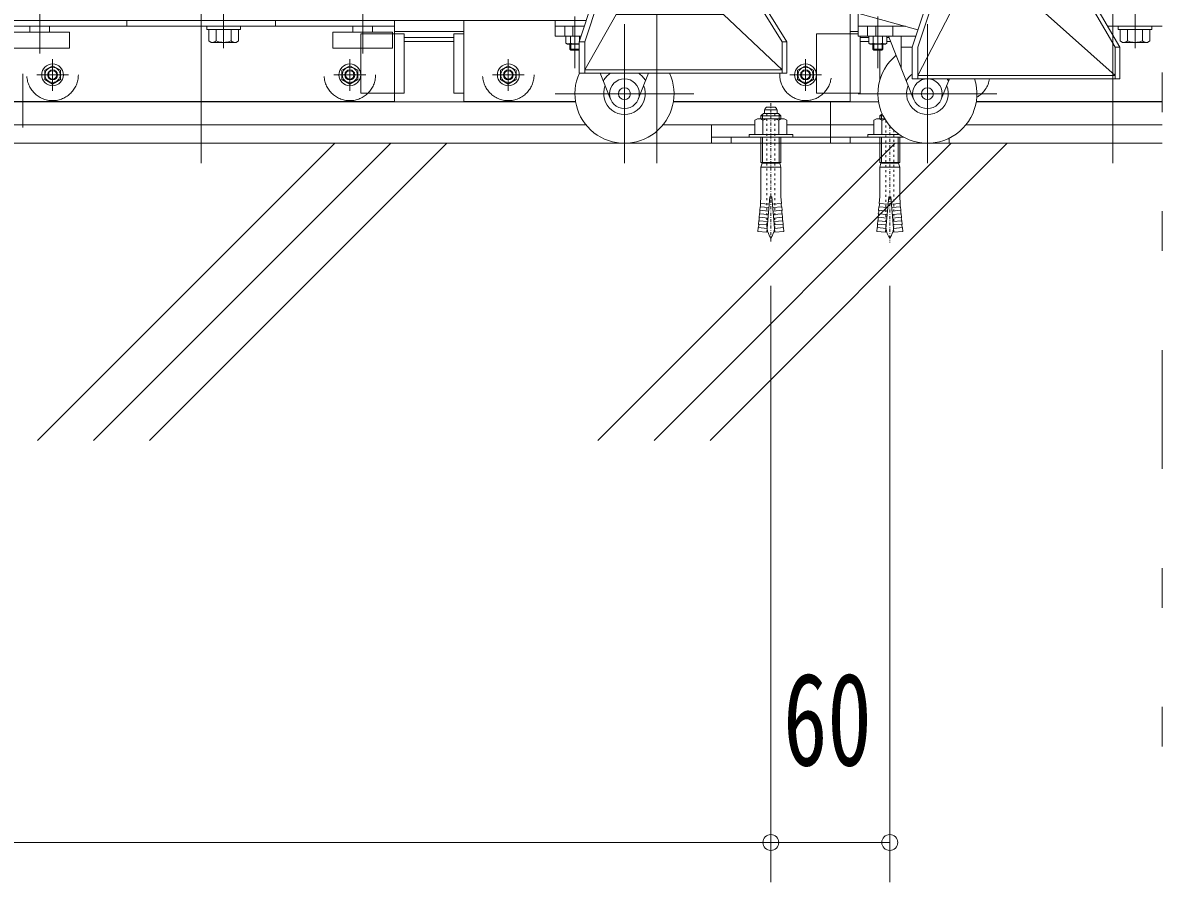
# Model space of a CAD drawing. Units: millimetres, scale not verified. Extents: x -5740 to 5740, y -4020 to 4020.
# Drawn here: x -1999 to -1424, y -2574 to -2140 of the extents above; entities that cross this region are included whole.
import ezdxf
from ezdxf.enums import TextEntityAlignment as Align

# ---------------------------------------------------------------- set-up
doc = ezdxf.new("R2010")
doc.units = ezdxf.units.MM
doc.header["$LTSCALE"] = 10
for name, pattern in [('USER2', [10, 4, -6]), ('USER3', [13, 6, -3, 1, -3]), ('USER4', [24, 12, -5, 2, -5]), ('USER5', [25, 6, -5, 2, -5, 2, -5])]:
    doc.linetypes.add(name, pattern=pattern)
for name, color, linetype, lineweight in [('0-0_0', 7, 'Continuous', 18), ('0-1_0-0SHITUMEI', 4, 'Continuous', 18), ('0-3_2ラック-03BODL', 7, 'Continuous', 18), ('0-4_2ラック-33PHANTOM', 2, 'USER5', 18), ('0-5_2ラック-43THIN', 4, 'Continuous', 18), ('0-9_2ラック-Aレル', 7, 'Continuous', 18), ('0-A_2ラック-Bラック前', 2, 'USER5', 18), ('0-B_2ラック-Cラック奥', 7, 'Continuous', 18), ('0-E_2ラック-F寸法', 3, 'Continuous', 18)]:
    doc.layers.add(name, color=color, linetype=linetype, lineweight=lineweight)
doc.styles.add('ＭＳ ゴシック', font='')
doc.styles.get('ＭＳ ゴシック').set_extended_font_data('MS Gothic')

# ---------------------------------------------------------------- blocks, each defined once
blk = doc.blocks.new('C-10x60L1_16')
at = {"layer": '0-1_0-0SHITUMEI'}
for p, q in [((0, -440), (0, 285)), ((1612.7, 236.8), (1542.9, 230.7)), ((1558.6, 51.4), (1542.9, 230.7)), ((1628.4, 57.5), (1612.7, 236.8)), ((1752.1, 249), (1682.4, 242.9)), ((1698.1, 63.6), (1682.4, 242.9)), ((1767.8, 69.7), (1752.1, 249)), ((1821.9, 255.1), (1901.6, 262.1)), ((1837.6, 75.8), (1821.9, 255.1)), ((1917.3, 82.8), (1901.6, 262.1)), ((-54.8, -323.3), (-54.8, 195.1)), ((-54.8, 195.1), (-54.8, -440)), ((0, 200), (507.1, 200)), ((0, 167.5), (507.1, 167.5)), ((507.1, -200), (507.1, 200)), ((520, 177.6), (507.1, 200)), ((507.1, 167.5), (520, 177.6)), ((520, 177.6), (603.6, 200)), ((520, -177.6), (520, 177.6)), ((603.6, -200), (603.6, 200)), ((603.6, 200), (1192.1, 200)), ((1192.1, 200), (1333.7, 212.4)), ((1200, 20), (1917.3, 82.8)), ((1200, -20), (1200, 20)), ((1349.4, 33.1), (1333.7, 212.4)), ((1473.2, 224.6), (1403.5, 218.5)), ((1419.2, 39.2), (1403.5, 218.5)), ((1488.9, 45.3), (1473.2, 224.6)), ((-476.8, -155.2), (-432, -200)), ((-464.5, -167.5), (-374.8, -167.5)), ((-432, -200), (-432, -134.1)), ((-432, -200), (-374.8, -200)), ((-374.8, -268), (-374.8, -103)), ((-342.8, -161.7), (-54.8, -161.7)), ((0, -167.5), (507.1, -167.5)), ((0, -200), (507.1, -200)), ((507.1, -167.5), (520, -177.6)), ((520, -177.6), (507.1, -200)), ((520, -177.6), (603.6, -200)), ((603.6, -200), (1192.1, -200)), ((1192.1, -200), (1333.7, -212.4)), ((1200, -20), (1917.3, -82.8)), ((1349.4, -33.1), (1333.7, -212.4)), ((1419.2, -39.2), (1403.5, -218.5)), ((1473.2, -224.6), (1403.5, -218.5)), ((1488.9, -45.3), (1473.2, -224.6)), ((1558.6, -51.4), (1542.9, -230.7)), ((1628.4, -57.5), (1612.7, -236.8)), ((1698.1, -63.6), (1682.4, -242.9)), ((1767.8, -69.7), (1752.1, -249)), ((1837.6, -75.8), (1821.9, -255.1)), ((1917.3, -82.8), (1901.6, -262.1)), ((-374.8, -268), (-342.8, -323.3)), ((-342.8, -323.3), (-54.8, -323.3)), ((-54.8, -440), (0, -440)), ((1612.7, -236.8), (1542.9, -230.7)), ((1752.1, -249), (1682.4, -242.9)), ((1821.9, -255.1), (1901.6, -262.1))]:
    blk.add_line(p, q, dxfattribs=at)
at = {"layer": '0-1_0-0SHITUMEI', "linetype": 'USER3'}
blk.add_line((-230, 0), (2120, 0), dxfattribs=at)
at = {"layer": '0-1_0-0SHITUMEI', "linetype": 'USER2'}
for p, q in [((-146.7, 80), (1774.7, 80)), ((-337.3, -80), (1774.7, -80))]:
    blk.add_line(p, q, dxfattribs=at)
at = {"layer": '0-1_0-0SHITUMEI'}
for centre, radius, start, end in [((1499.9, 321), 100, 254.513, 295.487), ((1639.4, 333.2), 100, 254.513, 295.487), ((1778.8, 345.4), 100, 254.513, 295.487), ((1360.4, 308.8), 100, 254.513, 295.487), ((1774.7, -400), 480, 56.443, 82.426), ((-256.5, -242.5), 118.2, 136.881, 179.986), ((50.3, 0), 425.1, 193.11316, 202.351), ((1360.4, -308.8), 100, 64.513, 105.487), ((1499.9, -321), 100, 64.513, 105.487), ((1774.7, 400), 480, 277.574, 303.557), ((1639.4, -333.2), 100, 64.513, 105.487), ((1778.8, -345.4), 100, 64.513, 105.487)]:
    blk.add_arc(centre, radius, start, end, dxfattribs=at)
at = {"layer": '0-1_0-0SHITUMEI', "linetype": 'USER2'}
for centre, start, end in [((1774.7, -400), 82.426, 90), ((1774.7, 400), 270, 277.574)]:
    blk.add_arc(centre, 480, start, end, dxfattribs=at)
blk = doc.blocks.new('CCS-RACK-L-FRT_7')
at = {"layer": '0-B_2ラック-Cラック奥', "color": 3, "linetype": 'USER4'}
for p, q in [((0, 102), (0, -10)), ((-81.5, 45.3), (-81.5, 70.61)), ((81.5, 70.61), (81.5, 45.3)), ((11.29, 47.9), (11.29, 69)), ((188.61, 37.9), (188.61, 64)), ((213.61, 60), (213.61, -10)), ((-75, 26.5), (-75, 42.5)), ((75, 42.5), (75, 26.5)), ((-90, 8), (-90, 35)), ((-83, 34.5), (-67, 34.5)), ((83, 34.5), (67, 34.5)), ((178.61, 25), (248.61, 25))]:
    blk.add_line(p, q, dxfattribs=at)
at = {"layer": '0-B_2ラック-Cラック奥'}
for p, q in [((97.5, 59), (-97.5, 59)), ((-97.5, 59), (97.5, 59)), ((-37.5, 62), (-37.5, 59)), ((37.5, 62), (37.5, 59)), ((97.5, 62), (97.5, 55.23)), ((178.61, 59), (193.32, 59)), ((183.44, 54), (183.44, 59)), ((187.5, 59), (187.5, 54)), ((7.53, 57.4), (7.53, 51.6)), ((15.04, 57.4), (15.04, 51.6)), ((186.31, 54), (186.31, 50.45)), ((190.91, 51.74), (190.91, 54)), ((186.11, 47.5), (190.73, 47.5)), ((190.73, 51.19), (193.55, 51.19)), ((293.21, 35.35), (293.21, 51.19)), ((201.43, 35.35), (206.64, 22.23)), ((220.58, 22.23), (225.8, 35.35))]:
    blk.add_line(p, q, dxfattribs=at)
at = {"layer": '0-B_2ラック-Cラック奥', "color": 3, "linetype": 'USER2'}
for p, q in [((-86.5, 59), (-86.5, 56)), ((-76.5, 59), (-76.5, 56)), ((76.5, 56), (76.5, 59)), ((86.5, 56), (86.5, 59)), ((97.5, 55.23), (97.5, 25.23))]:
    blk.add_line(p, q, dxfattribs=at)
at = {"layer": '0-B_2ラック-Cラック奥', "color": 3}
for p, q in [((186.51, 50), (186.51, 47.1)), ((190.71, 47.1), (190.71, 50))]:
    blk.add_line(p, q, dxfattribs=at)
at = {"layer": '0-B_2ラック-Cラック奥'}
for points in [[(266.6, 94), (293.21, 51.19), (295.5, 51.19), (295.5, 35.35), (190.73, 35.35), (190.73, 51.19), (204.89, 94)], [(207.71, 94), (193.55, 51.19), (193.55, 35.35)], [(295.5, 51.19), (268.9, 94), (259.17, 94), (259.17, 92)], [(97.5, 25.23), (97.5, 21), (-97.5, 21), (-97.5, 62), (194.31, 62)], [(19.79, 59), (19.79, 57.4), (2.79, 57.4), (2.79, 59)], [(191.66, 54), (178.61, 54), (178.61, 62)], [(3.78, 57.4), (3.78, 51.6), (4.99, 50.9), (17.59, 50.9), (18.79, 51.6), (18.79, 57.4)], [(190.73, 50), (184.79, 50), (184.01, 50.45), (184.01, 54)], [(186.11, 50), (186.11, 47.5), (186.61, 47), (190.61, 47), (190.73, 47.12)]]:
    blk.add_lwpolyline(points, dxfattribs=at)
for points in [[(209.35, 65), (193.55, 36.99), (293.21, 36.99), (263.52, 65)], [(102.5, 55.23), (102.5, 25.23), (80.5, 25.23), (80.5, 55.23)], [(-71, 32.19), (-71, 36.81), (-75, 39.12), (-79, 36.81), (-79, 32.19), (-75, 29.88)], [(75, 29.88), (79, 32.19), (79, 36.81), (75, 39.12), (71, 36.81), (71, 32.19)]]:
    blk.add_lwpolyline(points, close=True, dxfattribs=at)
at = {"layer": '0-B_2ラック-Cラック奥', "color": 3, "linetype": 'USER2'}
for points in [[(-66.5, 56), (-96.5, 56), (-96.5, 48), (-66.5, 48)], [(96.5, 56), (66.5, 56), (66.5, 48), (96.5, 48)]]:
    blk.add_lwpolyline(points, close=True, dxfattribs=at)
for centre in [(-75, 34.5), (75, 34.5)]:
    blk.add_circle(centre, 13, dxfattribs=at)
at = {"layer": '0-B_2ラック-Cラック奥'}
for centre, radius in [((-75, 34.5), 5.5), ((-75, 34.5), 3.82), ((-75, 34.5), 2.1), ((75, 34.5), 5.5), ((75, 34.5), 3.82), ((75, 34.5), 2.1), ((213.61, 25), 7.5), ((213.61, 25), 3)]:
    blk.add_circle(centre, radius, dxfattribs=at)
at = {"layer": '0-B_2ラック-Cラック奥', "color": 3}
for centre in [(-75, 34.5), (75, 34.5)]:
    blk.add_circle(centre, 2.5, dxfattribs=at)
at = {"layer": '0-B_2ラック-Cラック奥'}
for centre, radius, start, end in [((5.66, 53.78), 2.88, 270, 310.72682), ((11.29, 61.36), 10.46, 248.97459, 291.02541), ((16.92, 53.78), 2.88, 229.27318, 270), ((185.16, 52.14), 2.04, 244.26988, 304.28792), ((188.61, 57.73), 7.63, 252.4633, 286.11698), ((213.61, 25), 25, 155.5351, 24.4649), ((213.61, 25), 12.5, 124.07841, 148.55406), ((213.61, 25), 12.5, 31.44594, 55.92159), ((213.61, 25), 10.5, 157.26885, 22.73115)]:
    blk.add_arc(centre, radius, start, end, dxfattribs=at)
blk = doc.blocks.new('CCS-RACK-H-FRT1_12')
at = {"layer": '0-B_2ラック-Cラック奥', "color": 3, "linetype": 'USER4'}
for p, q in [((0, -10), (0, 102)), ((111.5, 64), (111.5, 37.9)), ((136.5, -10), (136.5, 60)), ((-75, 42.5), (-75, 26.5)), ((75, 42.5), (75, 26.5)), ((-83, 34.5), (-67, 34.5)), ((83, 34.5), (67, 34.5)), ((171.5, 25), (101.5, 25))]:
    blk.add_line(p, q, dxfattribs=at)
at = {"layer": '0-B_2ラック-Cラック奥'}
for p, q in [((143.59, 92.88), (128.84, 48.41)), ((131.66, 48.41), (146.41, 92.88)), ((205.31, 92.88), (231.32, 48.41)), ((233.61, 48.41), (207.6, 92.88)), ((47.15, 80.73), (131.66, 57.26)), ((97.5, 66.75), (97.5, 55.23)), ((101.5, 54), (101.5, 65.64)), ((148.05, 65.6), (131.66, 34.21)), ((196, 65.6), (231.32, 34.21)), ((-97.5, 62), (-97.5, 21)), ((101.5, 59), (125.4, 59)), ((106.32, 54), (106.32, 59)), ((110.39, 54), (110.39, 59)), ((119, 54), (119, 59)), ((-102.5, 55.23), (-102.5, 25.23)), ((-97.5, 55.23), (-102.5, 55.23)), ((80.5, 55.23), (80.5, 25.23)), ((101.5, 55.23), (80.5, 55.23)), ((130.7, 54), (101.5, 54)), ((102.5, 54), (102.5, 25.23)), ((109.2, 50.45), (109.2, 54)), ((113.8, 54), (113.8, 50.45)), ((116.9, 54), (129.53, 22.23)), ((123.27, 37.97), (123.27, 54)), ((115.32, 50), (107.68, 50)), ((109, 47.5), (109, 50)), ((109, 47.5), (109.5, 47)), ((109, 47.5), (114, 47.5)), ((113.5, 47), (109.5, 47)), ((112.57, 32.22), (112.57, 47)), ((114, 47.5), (113.5, 47)), ((114, 47.5), (114, 50)), ((128.84, 48.41), (123.27, 48.41)), ((128.84, 48.41), (128.84, 32.57)), ((131.66, 32.57), (131.66, 48.41)), ((231.32, 34.21), (131.66, 34.21)), ((147.58, 32.57), (143.47, 22.23)), ((-97.5, 25.23), (-102.5, 25.23)), ((102.5, 25.23), (80.5, 25.23)), ((97.5, 25.23), (97.5, 21)), ((-41.06, 21), (-97.5, 21)), ((97.5, 21), (8.29, 21))]:
    blk.add_line(p, q, dxfattribs=at)
at = {"layer": '0-B_2ラック-Cラック奥', "color": 3, "linetype": 'USER2'}
blk.add_line((97.5, 55.23), (97.5, 25.23), dxfattribs=at)
at = {"layer": '0-B_2ラック-Cラック奥', "color": 3}
for p, q in [((109.4, 50), (109.4, 47.1)), ((113.6, 50), (113.6, 47.1))]:
    blk.add_line(p, q, dxfattribs=at)
at = {"layer": '0-B_2ラック-Cラック奥'}
for points in [[(107.68, 50), (106.9, 50.45), (106.9, 54)], [(115.32, 50), (116.1, 50.45), (116.1, 54)], [(128.84, 32.57), (233.61, 32.57), (233.61, 48.41), (231.32, 48.41), (231.32, 32.57)]]:
    blk.add_lwpolyline(points, dxfattribs=at)
for points in [[(-71, 32.19), (-71, 36.81), (-75, 39.12), (-79, 36.81), (-79, 32.19), (-75, 29.88)], [(71, 32.19), (71, 36.81), (75, 39.12), (79, 36.81), (79, 32.19), (75, 29.88)]]:
    blk.add_lwpolyline(points, close=True, dxfattribs=at)
at = {"layer": '0-B_2ラック-Cラック奥', "color": 3, "linetype": 'USER2'}
blk.add_circle((-75, 34.5), 13, dxfattribs=at)
at = {"layer": '0-B_2ラック-Cラック奥'}
for centre, radius in [((-75, 34.5), 5.5), ((-75, 34.5), 3.82), ((-75, 34.5), 2.1), ((75, 34.5), 5.5), ((75, 34.5), 3.82), ((75, 34.5), 2.1), ((136.5, 25), 7.5), ((136.5, 25), 3)]:
    blk.add_circle(centre, radius, dxfattribs=at)
at = {"layer": '0-B_2ラック-Cラック奥', "color": 3}
for centre in [(-75, 34.5), (75, 34.5)]:
    blk.add_circle(centre, 2.5, dxfattribs=at)
at = {"layer": '0-B_2ラック-Cラック奥', "color": 3, "linetype": 'USER2'}
blk.add_arc((75, 34.5), 13, 176.23607, 136.92058, dxfattribs=at)
at = {"layer": '0-B_2ラック-Cラック奥'}
for centre, radius, start, end in [((108.05, 52.14), 2.04, 244.26988, 304.28792), ((111.5, 57.73), 7.63, 252.4633, 287.5367), ((114.95, 52.14), 2.04, 235.71208, 295.73012), ((136.5, 25), 25, 129.14176, 17.63527), ((136.5, 25), 12.5, 127.76939, 148.55406), ((136.5, 25), 10.5, 157.26885, 22.73115), ((136.5, 25), 12.5, 31.44594, 37.29458)]:
    blk.add_arc(centre, radius, start, end, dxfattribs=at)
blk = doc.blocks.new('CCS-RACK-L-FRT11_14')
at = {"layer": '0-0_0', "color": 3, "linetype": 'USER4'}
for p, q in [((0, 102), (0, -10)), ((11.29, 47.9), (11.29, 69))]:
    blk.add_line(p, q, dxfattribs=at)
at = {"layer": '0-0_0'}
for p, q in [((25, 59), (-2.58, 59)), ((-2.58, 59), (25, 59)), ((7.53, 57.4), (7.53, 51.6)), ((15.04, 57.4), (15.04, 51.6)), ((25, 21), (-68.82, 21))]:
    blk.add_line(p, q, dxfattribs=at)
for points in [[(19.79, 59), (19.79, 57.4), (2.79, 57.4), (2.79, 59)], [(3.78, 57.4), (3.78, 51.6), (4.99, 50.9), (17.59, 50.9), (18.79, 51.6), (18.79, 57.4)]]:
    blk.add_lwpolyline(points, dxfattribs=at)
for centre, radius, start, end in [((5.66, 53.78), 2.88, 270, 310.72682), ((11.29, 61.36), 10.46, 248.97459, 291.02541), ((16.92, 53.78), 2.88, 229.27318, 270)]:
    blk.add_arc(centre, radius, start, end, dxfattribs=at)
at = {"layer": '0-0_0', "color": 3, "linetype": 'USER2'}
blk.add_arc((-75, 34.5), 13, 299.66613, 351.47967, dxfattribs=at)
blk = doc.blocks.new('C-10x60L_3')
at = {"layer": '0-1_0-0SHITUMEI'}
for p, q in [((-374.8, 268), (-342.8, 323.3)), ((-374.8, -268), (-374.8, 268)), ((-342.8, 323.3), (-54.8, 323.3)), ((-54.8, 440), (-54.8, -440)), ((-54.8, 440), (0, 440)), ((-54.8, -323.3), (-54.8, 323.3)), ((0, -440), (0, 440)), ((1612.7, 236.8), (1542.9, 230.7)), ((1558.6, 51.4), (1542.9, 230.7)), ((1628.4, 57.5), (1612.7, 236.8)), ((1752.1, 249), (1682.4, 242.9)), ((1698.1, 63.6), (1682.4, 242.9)), ((1767.8, 69.7), (1752.1, 249)), ((1821.9, 255.1), (1901.6, 262.1)), ((1837.6, 75.8), (1821.9, 255.1)), ((1917.3, 82.8), (1901.6, 262.1)), ((-608, -88), (-608, 88)), ((-551.1, -130), (-551.1, 130)), ((-551.1, 130), (-488, 130)), ((-480, 152), (-432, 200)), ((-480, -152), (-480, 152)), ((-480, -122), (-480, 122)), ((-464.5, 167.5), (-374.8, 167.5)), ((-432, -200), (-432, 200)), ((-432, 200), (-374.8, 200)), ((-342.8, 161.7), (-54.8, 161.7)), ((0, 200), (507.1, 200)), ((0, 167.5), (507.1, 167.5)), ((507.1, -200), (507.1, 200)), ((520, 177.6), (507.1, 200)), ((507.1, 167.5), (520, 177.6)), ((520, 177.6), (603.6, 200)), ((520, -177.6), (520, 177.6)), ((603.6, -200), (603.6, 200)), ((603.6, 200), (1192.1, 200)), ((1192.1, 200), (1333.7, 212.4)), ((1200, 20), (1917.3, 82.8)), ((1200, -20), (1200, 20)), ((1349.4, 33.1), (1333.7, 212.4)), ((1473.2, 224.6), (1403.5, 218.5)), ((1419.2, 39.2), (1403.5, 218.5)), ((1488.9, 45.3), (1473.2, 224.6)), ((-551.1, -130), (-488, -130)), ((-480, -152), (-432, -200)), ((-464.5, -167.5), (-374.8, -167.5)), ((-432, -200), (-374.8, -200)), ((-342.8, -161.7), (-54.8, -161.7)), ((0, -167.5), (507.1, -167.5)), ((0, -200), (507.1, -200)), ((507.1, -167.5), (520, -177.6)), ((520, -177.6), (507.1, -200)), ((520, -177.6), (603.6, -200)), ((603.6, -200), (1192.1, -200)), ((1192.1, -200), (1333.7, -212.4)), ((1200, -20), (1917.3, -82.8)), ((1349.4, -33.1), (1333.7, -212.4)), ((1419.2, -39.2), (1403.5, -218.5)), ((1473.2, -224.6), (1403.5, -218.5)), ((1488.9, -45.3), (1473.2, -224.6)), ((1558.6, -51.4), (1542.9, -230.7)), ((1628.4, -57.5), (1612.7, -236.8)), ((1698.1, -63.6), (1682.4, -242.9)), ((1767.8, -69.7), (1752.1, -249)), ((1837.6, -75.8), (1821.9, -255.1)), ((1917.3, -82.8), (1901.6, -262.1)), ((-374.8, -268), (-342.8, -323.3)), ((-342.8, -323.3), (-54.8, -323.3)), ((-54.8, -440), (0, -440)), ((1612.7, -236.8), (1542.9, -230.7)), ((1752.1, -249), (1682.4, -242.9)), ((1821.9, -255.1), (1901.6, -262.1))]:
    blk.add_line(p, q, dxfattribs=at)
at = {"layer": '0-1_0-0SHITUMEI', "linetype": 'USER3'}
blk.add_line((-688, 0), (2120, 0), dxfattribs=at)
at = {"layer": '0-1_0-0SHITUMEI', "linetype": 'USER2'}
for p, q in [((-472, 80), (1774.7, 80)), ((-472, -80), (1774.7, -80))]:
    blk.add_line(p, q, dxfattribs=at)
at = {"layer": '0-1_0-0SHITUMEI'}
for centre, radius, start, end in [((-256.5, 242.5), 118.2, 180.014, 223.119), ((1499.9, 321), 100, 254.513, 295.487), ((1639.4, 333.2), 100, 254.513, 295.487), ((1778.8, 345.4), 100, 254.513, 295.487), ((-499.1, 0), 140, 111.787, 141.055), ((-488, 122), 8, 0, 90), ((-472, 88), 8, 180, 270), ((50.3, 0), 425.1, 157.649, 202.351), ((1360.4, 308.8), 100, 254.513, 295.487), ((1774.7, -400), 480, 56.443, 82.426), ((-499.1, 0), 140, 218.945, 248.213), ((-488, -122), 8, 270, 0), ((-472, -88), 8, 90, 180), ((-256.5, -242.5), 118.2, 136.881, 179.986), ((1360.4, -308.8), 100, 64.513, 105.487), ((1499.9, -321), 100, 64.513, 105.487), ((1774.7, 400), 480, 277.574, 303.557), ((1639.4, -333.2), 100, 64.513, 105.487), ((1778.8, -345.4), 100, 64.513, 105.487)]:
    blk.add_arc(centre, radius, start, end, dxfattribs=at)
at = {"layer": '0-1_0-0SHITUMEI', "linetype": 'USER2'}
for centre, start, end in [((1774.7, -400), 82.426, 90), ((1774.7, 400), 270, 277.574)]:
    blk.add_arc(centre, 480, start, end, dxfattribs=at)

msp = doc.modelspace()

# ---------------------------------------------------------------- linework, layer by layer
at = {"layer": '0-3_2ラック-03BODL'}
msp.add_line((-1423.7, -2200.95), (-4798.7, -2200.95), dxfattribs=at)
at = {"layer": '0-4_2ラック-33PHANTOM'}
msp.add_line((-1423.7, -555.26), (-1423.7, -2553.71), dxfattribs=at)
at = {"layer": '0-5_2ラック-43THIN'}
for p, q in [((-1991.29, -2350.95), (-1841.29, -2200.95)), ((-1963.01, -2350.95), (-1813.01, -2200.95)), ((-1934.73, -2350.95), (-1784.73, -2200.95)), ((-1708.45, -2350.95), (-1558.45, -2200.95)), ((-1680.17, -2350.95), (-1530.17, -2200.95)), ((-1651.88, -2350.95), (-1501.88, -2200.95))]:
    msp.add_line(p, q, dxfattribs=at)
at = {"layer": '0-9_2ラック-Aレル'}
for p, q in [((-1776.2, -2144.62), (-1811.2, -2144.62)), ((-1577.2, -2144.62), (-1581.2, -2144.62)), ((-1781.2, -2147.62), (-1806.2, -2147.62)), ((-1781.2, -2149.62), (-1806.2, -2149.62)), ((-1571.8, -2147.62), (-1576.2, -2147.62)), ((-1571.8, -2149.62), (-1576.2, -2149.62)), ((-1561.53, -2147.62), (-1562.6, -2147.62)), ((-1560.74, -2149.62), (-1562.6, -2149.62)), ((-1719.73, -2180.12), (-2347.55, -2180.12)), ((-1566.85, -2180.12), (-1670.43, -2180.12)), ((-1591.19, -2180.12), (-1591.19, -2200.95)), ((-1423.7, -2180.12), (-1517.55, -2180.12)), ((-1714.56, -2191.62), (-2352.72, -2191.62)), ((-1629.28, -2191.62), (-1675.6, -2191.62)), ((-1651.19, -2191.62), (-1651.19, -2200.95)), ((-1569.28, -2191.62), (-1613.11, -2191.62)), ((-1423.7, -2191.62), (-1522.72, -2191.62)), ((-1651.19, -2197.95), (-1554.07, -2197.95)), ((-1531.19, -2200.95), (-1651.19, -2200.95)), ((-1641.19, -2197.95), (-1641.19, -2200.95)), ((-1581.19, -2197.95), (-1581.19, -2200.95)), ((-1531.19, -2198.4), (-1531.19, -2200.95))]:
    msp.add_line(p, q, dxfattribs=at)
at = {"layer": '0-E_2ラック-F寸法'}
for p, q in [((-1621.2, -2573.71), (-1621.2, -2272.95)), ((-1561.2, -2573.71), (-1561.2, -2272.95)), ((-3091.2, -2553.71), (-1621.2, -2553.71)), ((-1621.2, -2553.71), (-1561.2, -2553.71))]:
    msp.add_line(p, q, dxfattribs=at)
for centre, start, end in [((-1621.2, -2553.71), 0, 180), ((-1561.2, -2553.71), 0, 180), ((-1621.2, -2553.71), 180, 0), ((-1561.2, -2553.71), 180, 0)]:
    msp.add_arc(centre, 4, start, end, dxfattribs=at)

# ---------------------------------------------------------------- block references
at = {"layer": '0-9_2ラック-Aレル', "xscale": 0.025, "yscale": 0.025, "rotation": 270}
for name, p in [('C-10x60L_3', (-1621.2, -2197.95)), ('C-10x60L1_16', (-1561.2, -2197.95))]:
    msp.add_blockref(name, p, dxfattribs=at)
at = {"layer": '0-A_2ラック-Bラック前'}
msp.add_blockref('CCS-RACK-H-FRT1_12', (-1678.7, -2200.95), dxfattribs=at)
at = {"layer": '0-B_2ラック-Cラック奥'}
for name, p in [('CCS-RACK-L-FRT_7', (-1908.7, -2200.95)), ('CCS-RACK-L-FRT11_14', (-1448.7, -2200.95))]:
    msp.add_blockref(name, p, dxfattribs=at)

# ---------------------------------------------------------------- texts
at = {"layer": '0-E_2ラック-F寸法', "color": 7, "style": 'ＭＳ ゴシック', "width": 0.7}
msp.add_text('60', height=46.89, dxfattribs=at).set_placement((-1615, -2528.91), align=Align.BOTTOM_LEFT)

doc.saveas('drawing.dxf')
